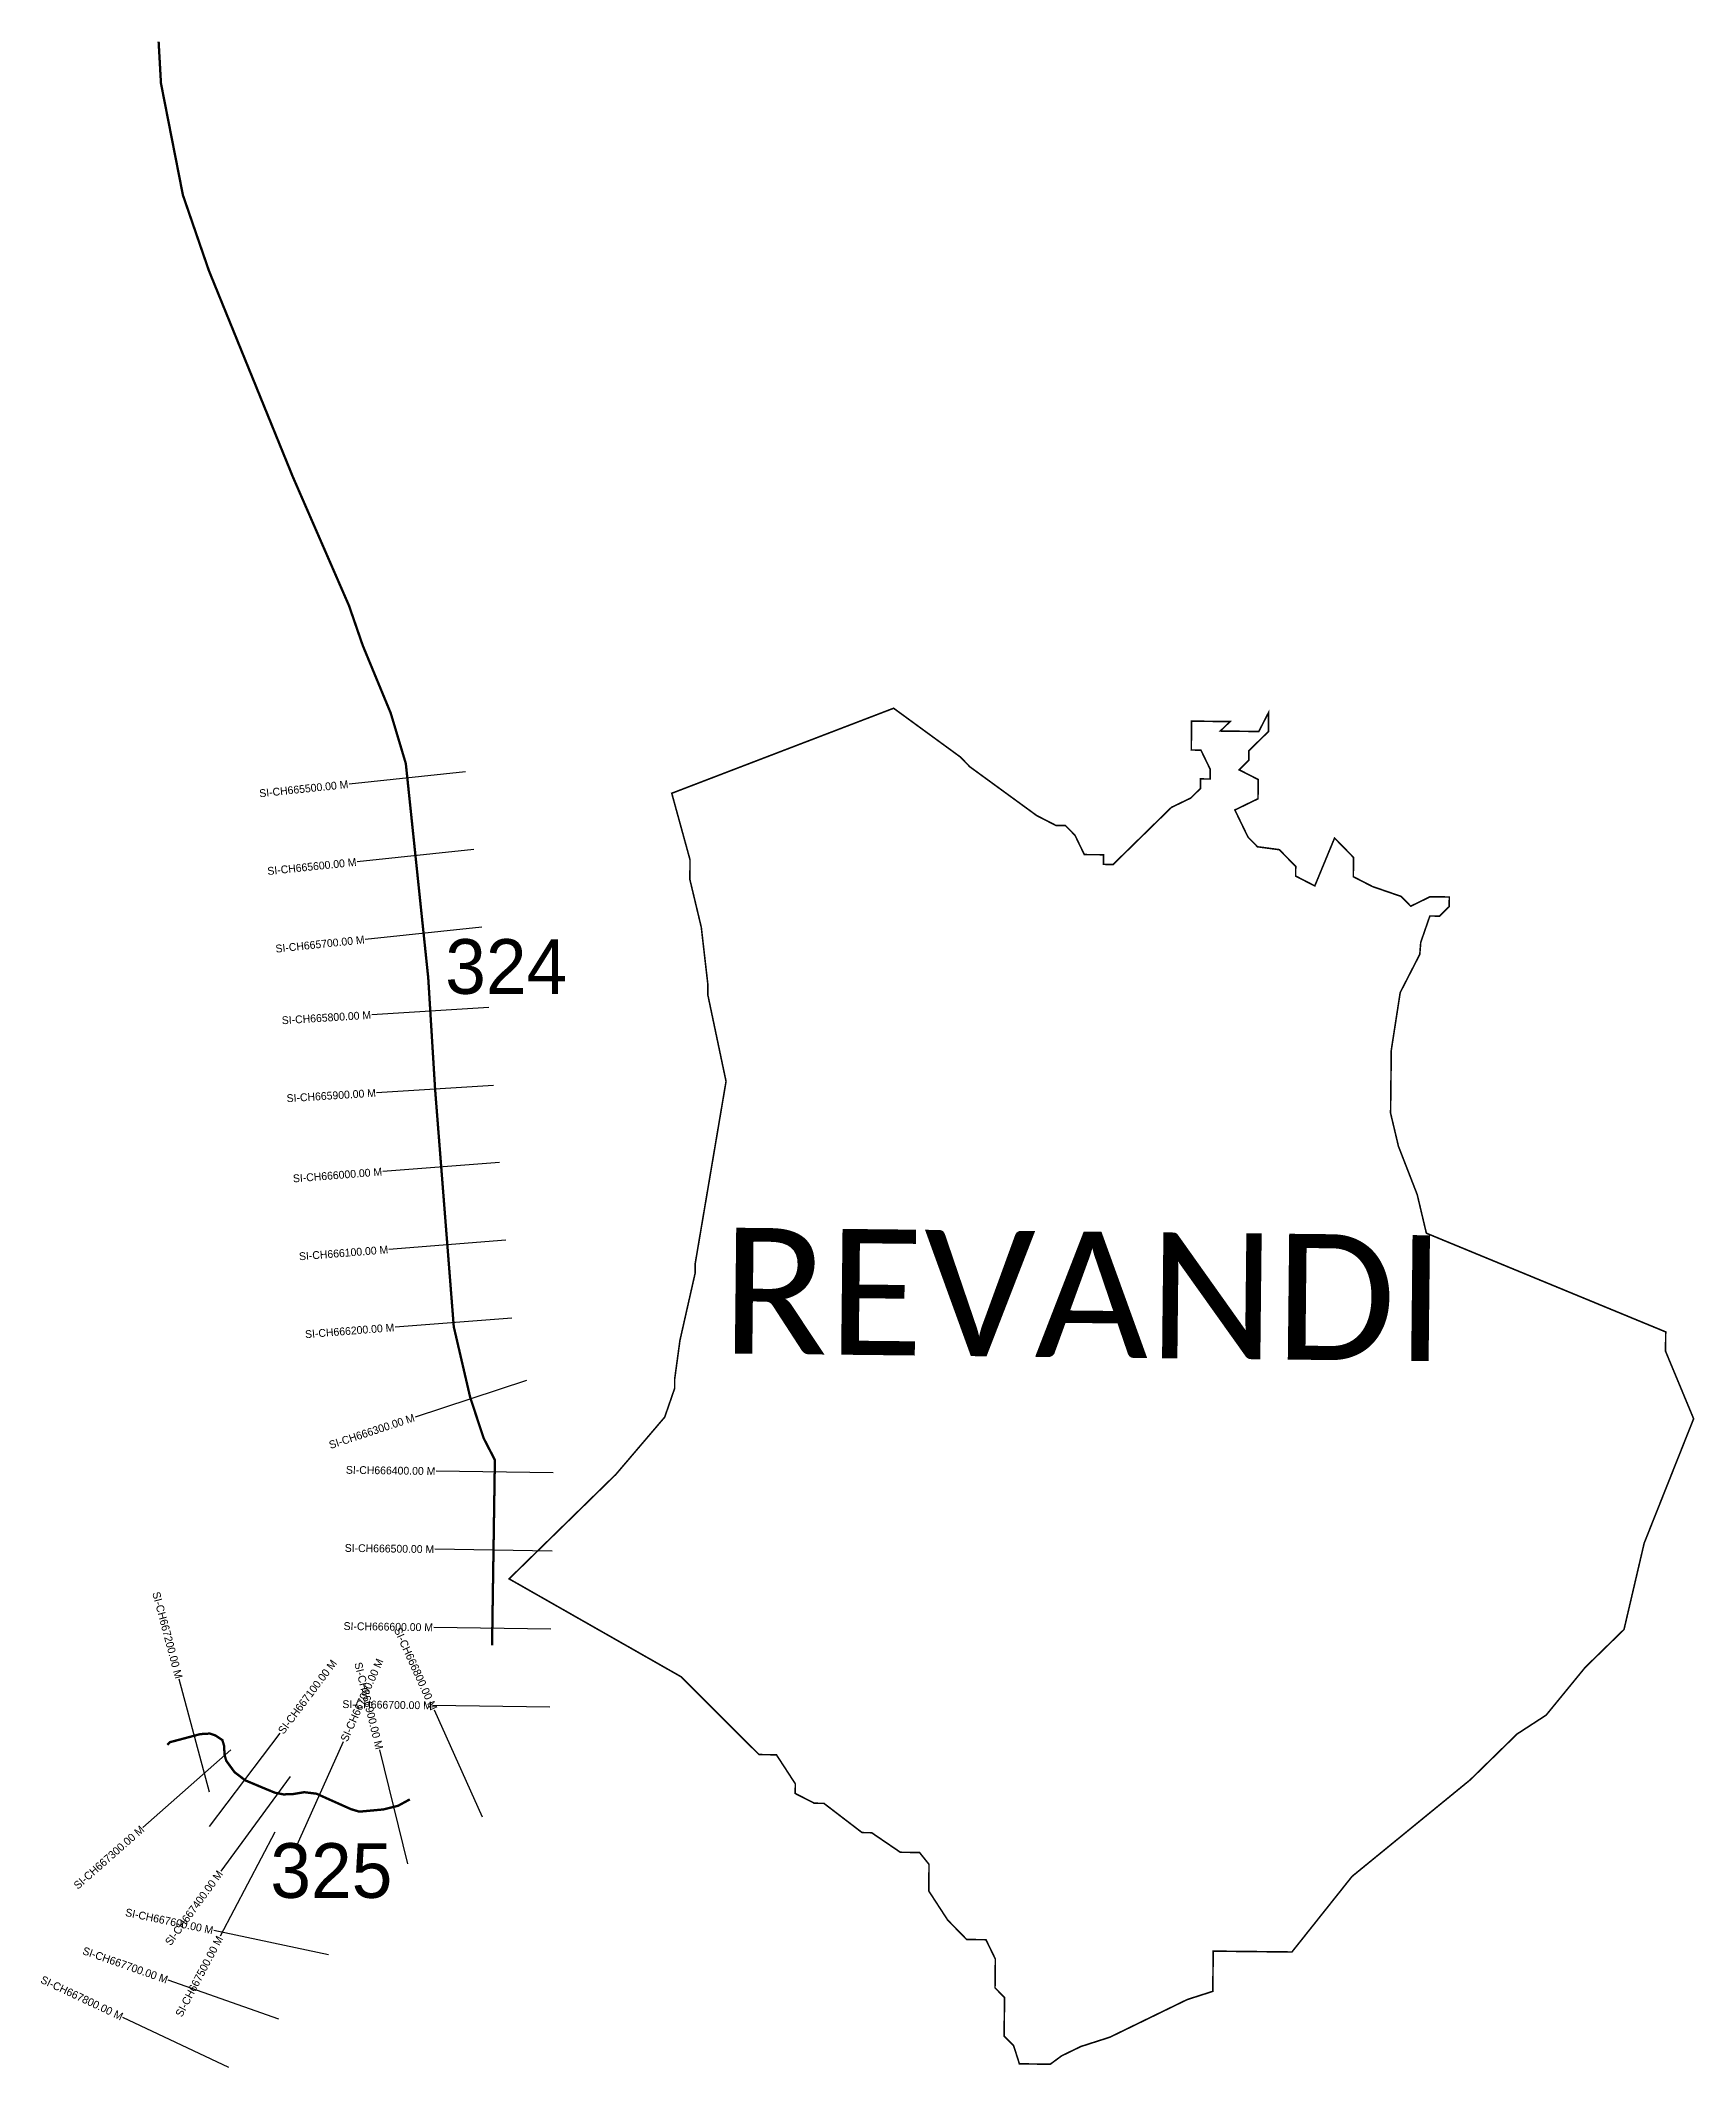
# Model space of a CAD drawing. Header units: metres. Extents: x 334910 to 337027, y 1778659 to 1781254.
import ezdxf
from ezdxf.enums import TextEntityAlignment as Align

# ---------------------------------------------------------------- set-up
doc = ezdxf.new("R2010")
doc.units = ezdxf.units.M
for name, color, linetype in [('CS', 134, 'Continuous'), ('CSMark', 6, 'Continuous'), ('NATURALLY PROTECTED', 3, 'Continuous'), ('VILLAGE NAME', 250, 'Continuous')]:
    doc.layers.add(name, color=color, linetype=linetype)

msp = doc.modelspace()

# ---------------------------------------------------------------- linework, layer by layer
at = {"color": 6, "const_width": 2}
msp.add_lwpolyline([(335717.9, 1780290.6), (336001.9, 1780399.5), (336087.4, 1780337), (336099.5, 1780324.5), (336185, 1780262.1), (336209.5, 1780249.5), (336221.8, 1780249.3), (336234, 1780236.9), (336246, 1780212.1), (336270.6, 1780211.9), (336270.5, 1780199.6), (336282.8, 1780199.4), (336357.4, 1780272.5), (336382.2, 1780284.5), (336394.6, 1780296.7), (336394.8, 1780309), (336407.1, 1780308.9), (336407.2, 1780321.2), (336395.2, 1780345.9), (336382.9, 1780346), (336383.3, 1780383), (336432.5, 1780382.4), (336420.1, 1780370.3), (336469.3, 1780369.7), (336481.9, 1780394.2), (336481.6, 1780369.6), (336456.7, 1780345.2), (336456.6, 1780332.9), (336444.1, 1780320.7), (336468.6, 1780308.2), (336468.3, 1780283.6), (336438.7, 1780269.2), (336455.5, 1780234.5), (336467.7, 1780222.1), (336495.6, 1780218.4), (336516.6, 1780196.9), (336516.5, 1780184.6), (336541, 1780172), (336566.3, 1780233.3), (336590.6, 1780208.4), (336590.3, 1780183.8), (336614.8, 1780171.2), (336651.6, 1780158.5), (336663.8, 1780146), (336688.5, 1780158.1), (336713.2, 1780157.8), (336713, 1780145.5), (336700.6, 1780133.3), (336688.3, 1780133.5), (336676.6, 1780099.7), (336675.4, 1780084.4), (336650.3, 1780035.4), (336638.9, 1779961.7), (336638, 1779881), (336648.1, 1779838.5), (336672.1, 1779776.7), (336683.8, 1779727.3), (336990.2, 1779600.9), (336989.9, 1779576.3), (337025.9, 1779489.7), (336962.6, 1779330.4), (336936.8, 1779219.9), (336887, 1779171.2), (336837.1, 1779110.2), (336799.9, 1779086), (336740, 1779027.4), (336588.7, 1778903.7), (336511.7, 1778806.9), (336411, 1778808), (336410.4, 1778756.5), (336377.7, 1778746), (336278.7, 1778697.8), (336241.6, 1778685.9), (336216.9, 1778673.9), (336202.4, 1778663.2), (336162.9, 1778663.7), (336155.5, 1778686.9), (336143.3, 1778699.3), (336143.9, 1778748.5), (336131.7, 1778761), (336132.1, 1778797.9), (336120.1, 1778822.6), (336095.4, 1778822.9), (336071.1, 1778847.8), (336046.9, 1778885), (336047.2, 1778919.1), (336035.1, 1778934.3), (336010.5, 1778934.6), (335973.8, 1778959.6), (335961.5, 1778959.8), (335912.7, 1778997.2), (335900.4, 1778997.4), (335875.9, 1779009.9), (335876.1, 1779022.2), (335851.9, 1779059.4), (335829.6, 1779059.7), (335729.9, 1779159.3), (335509.7, 1779284.7), (335646.5, 1779418.6), (335708.9, 1779491.8), (335721.6, 1779528.6), (335721.7, 1779540.9), (335728.4, 1779590.1), (335747.8, 1779676), (335747.9, 1779688.3), (335787.4, 1779921.7), (335764, 1780032.8), (335764.2, 1780045.1), (335755.7, 1780119.1), (335741.1, 1780180.2), (335741.3, 1780205.4), (335717.9, 1780290.6)], dxfattribs=at)
at = {"layer": 'CS'}
for p, q in [((335454, 1780318), (335304.8, 1780302.4)), ((335464.4, 1780218.5), (335315.2, 1780202.9)), ((335474.8, 1780119.1), (335325.6, 1780103.5)), ((335483.7, 1780016.3), (335334, 1780007)), ((335489.9, 1779916.5), (335340.1, 1779907.2)), ((335497.6, 1779818), (335348.1, 1779806.3)), ((335505.4, 1779718.3), (335355.9, 1779706.6)), ((335513.2, 1779618.6), (335363.7, 1779606.9)), ((335531.8, 1779538.7), (335389.3, 1779491.9)), ((335566.3, 1779420.3), (335416.3, 1779422.6)), ((335564.8, 1779320.3), (335414.8, 1779322.6)), ((335563.3, 1779220.3), (335413.3, 1779222.6)), ((335126.1, 1779011.4), (335087.4, 1779156.3)), ((335561.8, 1779120.3), (335411.8, 1779122.6)), ((335475.7, 1778979.6), (335414.1, 1779116.4)), ((335153.7, 1779065.7), (335041.1, 1778966.5)), ((335126.2, 1778967.4), (335216.5, 1779087.2)), ((335236.5, 1778939.4), (335297.6, 1779076.3)), ((335380.2, 1778920), (335344.1, 1779065.6)), ((335229.3, 1779031.5), (335140.7, 1778910.4)), ((335209.7, 1778960.2), (335140, 1778827.3)), ((335278.6, 1778803.4), (335131.8, 1778834.3)), ((335214.8, 1778720.9), (335073.3, 1778770.7)), ((335151.1, 1778659), (335015.5, 1778723.1))]:
    msp.add_line(p, q, dxfattribs=at)
at = {"layer": 'NATURALLY PROTECTED', "const_width": 3, "flags": 128}
for points in [[(335061.1, 1781253), (335064.1, 1781199.7), (335092.2, 1781056.5), (335125.5, 1780959.7), (335232.9, 1780695.8), (335304.8, 1780530.8), (335322.4, 1780479.8), (335358.2, 1780393.2), (335377.5, 1780328.7), (335387, 1780238), (335406.2, 1780054.3), (335415, 1779911.4), (335438.9, 1779607.5), (335459.9, 1779517.1), (335477.1, 1779464.9), (335491.5, 1779436.9), (335487.9, 1779199.7)], [(335382.6, 1779002.3), (335367.7, 1778994.2), (335348.5, 1778989.4), (335318, 1778986.6), (335307.3, 1778989.8), (335280.9, 1779001.6), (335263.1, 1779009.6), (335247.6, 1779011.5), (335233, 1779009.1), (335220.9, 1779008.7), (335210.1, 1779010.8), (335197, 1779016.2), (335172.2, 1779026.6), (335158.3, 1779037.1), (335147.6, 1779051.9), (335145.3, 1779060.1), (335145.1, 1779070.2), (335142.7, 1779078.3), (335133.4, 1779084.4), (335126.5, 1779086.6), (335121.5, 1779086.3), (335114.5, 1779085.9), (335101.3, 1779082.4), (335088.6, 1779079), (335075.7, 1779075.6), (335072.3, 1779072.3)]]:
    msp.add_lwpolyline(points, dxfattribs=at)

# ---------------------------------------------------------------- texts
at = {"char_height": 70, "attachment_point": 1}
for s, width, insert in [('324', 240.624, (335427.9, 1780103.8)), ('325', 95.172, (335204.1, 1778946.2))]:
    msp.add_mtext_dynamic_manual_height_columns(s, width=width, gutter_width=1, heights=[0], dxfattribs=dict(at, insert=insert))
at = {"layer": 'CSMark'}
for s, rotation, p in [('SI-CH665500.00 M', 5.9724, (335303.8, 1780302.3)), ('SI-CH665600.00 M', 5.9724, (335314.2, 1780202.8)), ('SI-CH665700.00 M', 5.9724, (335324.6, 1780103.4)), ('SI-CH665800.00 M', 3.5486, (335333, 1780006.9)), ('SI-CH665900.00 M', 3.5486, (335339.2, 1779907.1)), ('SI-CH666000.00 M', 4.4878, (335347.1, 1779806.2)), ('SI-CH666100.00 M', 4.4878, (335354.9, 1779706.5)), ('SI-CH666200.00 M', 4.4878, (335362.7, 1779606.8)), ('SI-CH666300.00 M', 18.2142, (335388.3, 1779491.5)), ('SI-CH666400.00 M', 359.14, (335415.3, 1779422.6)), ('SI-CH666500.00 M', 359.14, (335413.8, 1779322.6)), ('SI-CH667200.00 M', 284.9326, (335087.2, 1779157.3)), ('SI-CH666600.00 M', 359.14, (335412.3, 1779222.6)), ('SI-CH666800.00 M', 294.273, (335413.6, 1779117.3)), ('SI-CH666900.00 M', 283.9288, (335343.9, 1779066.6)), ('SI-CH666700.00 M', 359.14, (335410.8, 1779122.6)), ('SI-CH667300.00 M', 41.3634, (335040.4, 1778965.9)), ('SI-CH667400.00 M', 53.8342, (335140.1, 1778909.6)), ('SI-CH667600.00 M', 348.1222, (335130.8, 1778834.5)), ('SI-CH667700.00 M', 340.5824, (335072.4, 1778771.1)), ('SI-CH667500.00 M', 62.3248, (335139.6, 1778826.4)), ('SI-CH667800.00 M', 334.7034, (335014.6, 1778723.6))]:
    msp.add_text(s, height=10, rotation=rotation, dxfattribs=at).set_placement(p, align=Align.MIDDLE_RIGHT)
for s, rotation, p in [('SI-CH667100.00 M', 52.9856, (335217.1, 1779088)), ('SI-CH667000.00 M', 65.936, (335298, 1779077.2))]:
    msp.add_text(s, height=10, rotation=rotation, dxfattribs=at).set_placement(p, align=Align.MIDDLE_LEFT)
at = {"layer": 'VILLAGE NAME', "insert": (335782.4, 1779734.5), "char_height": 161.109, "attachment_point": 1, "rotation": 359.3742}
msp.add_mtext_dynamic_manual_height_columns('{\\fCalibri|b0|i0|c0|p34;REVANDI}', width=1589.786, gutter_width=805.5, heights=[0], dxfattribs=at)

doc.saveas('drawing.dxf')
